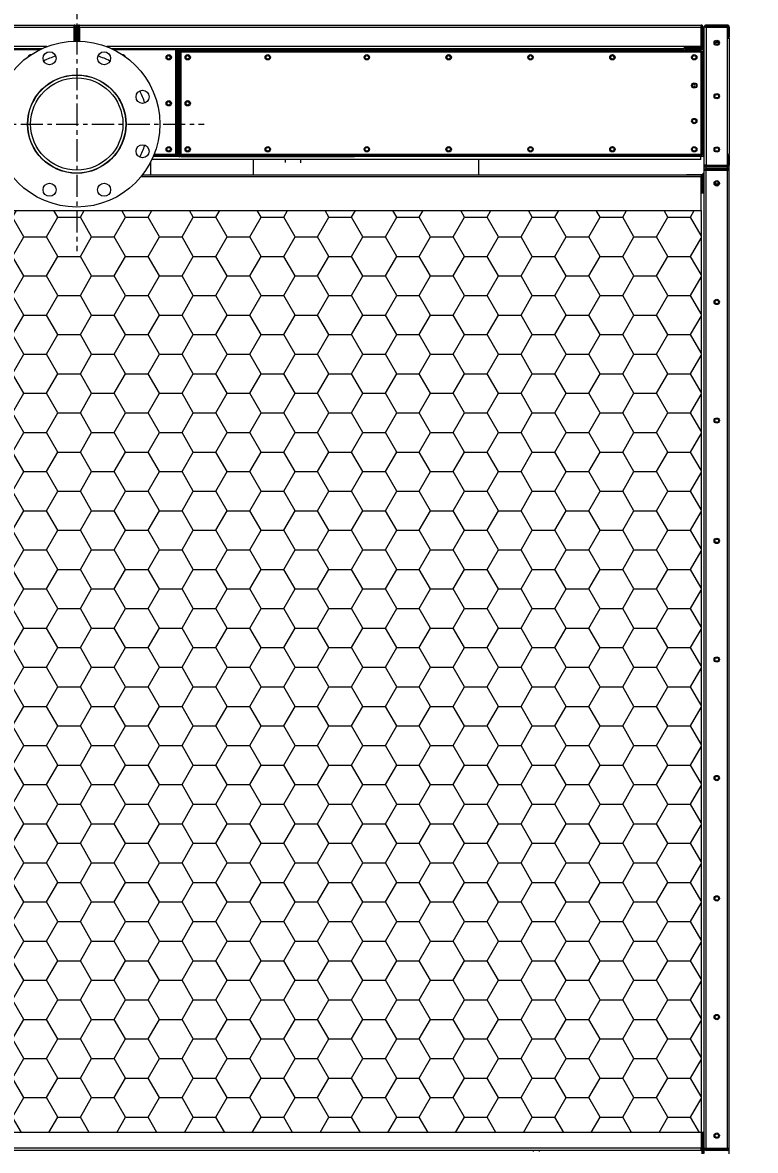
# Model space of a CAD drawing. Header units: millimetres. Extents: x 68455 to 97862, y 44247 to 65042.
# Drawn here: x 72908 to 74144, y 52331 to 54234 of the extents above; entities that cross this region are included whole.
import ezdxf

# ---------------------------------------------------------------- set-up
doc = ezdxf.new("R2010")
doc.units = ezdxf.units.MM
doc.linetypes.add('CENTER', pattern=[2, 1.25, -0.25, 0.25, -0.25])
doc.layers.add('center', color=1, linetype='CENTER')
doc.styles.get("Standard").update_dxf_attribs({"font": 'arial.ttf'})
doc.dimstyles.new('1.40', dxfattribs={"dimscale": 20, "dimtxt": 1.5, "dimasz": 1, "dimexe": 0.5, "dimexo": 0.5, "dimgap": 0.5, "dimtad": 1, "dimdec": 0, "dimzin": 0, "dimdsep": 46, "dimtxsty": 'Standard', "dimcen": 0, "dimclrd": 2, "dimclre": 2, "dimclrt": 3, "dimadec": 0, "dimazin": 0, "dimtfac": 1, "dimtdec": 0, "dimtmove": 0, "dimatfit": 0, "dimfxl": 1, "dimtolj": 1, "dimtzin": 0, "dimlwd": -1, "dimlwe": -1, "dimarcsym": 0})

# ---------------------------------------------------------------- blocks, each defined once
blk = doc.blocks.new('*D21')
at = {"color": 2, "transparency": 16777216}
for p, q in [((71899.6, 54329.4), (71899.6, 54595.5)), ((72999.6, 54376.9), (72999.6, 54595.5)), ((72019.6, 54585.5), (72879.6, 54585.5))]:
    blk.add_line(p, q, dxfattribs=at)
for points in [[(72019.6, 54605.5), (72019.6, 54565.5), (71899.6, 54585.5)], [(72879.6, 54605.5), (72879.6, 54565.5), (72999.6, 54585.5)]]:
    blk.add_solid(points, dxfattribs=at)
at = {"layer": 'Defpoints', "color": 0, "transparency": 16777216}
for p in [(72999.6, 54585.5), (72999.6, 54276.9), (71899.6, 54229.4)]:
    blk.add_point(p, dxfattribs=at)
at = {"color": 3, "lineweight": 5, "transparency": 16777216, "insert": (72449.6, 54717), "char_height": 140, "attachment_point": 5}
blk.add_mtext('\\A1;1100', dxfattribs=at)
blk = doc.blocks.new('*D22')
at = {"color": 2, "transparency": 16777216}
for p, q in [((72999.6, 54376.9), (72999.6, 54595.5)), ((74099.6, 54325.9), (74099.6, 54595.5)), ((73119.6, 54585.5), (73979.6, 54585.5))]:
    blk.add_line(p, q, dxfattribs=at)
for points in [[(73119.6, 54605.5), (73119.6, 54565.5), (72999.6, 54585.5)], [(73979.6, 54605.5), (73979.6, 54565.5), (74099.6, 54585.5)]]:
    blk.add_solid(points, dxfattribs=at)
at = {"layer": 'Defpoints', "color": 0, "transparency": 16777216}
for p in [(74099.6, 54585.5), (72999.6, 54276.9), (74099.6, 54225.9)]:
    blk.add_point(p, dxfattribs=at)
at = {"color": 3, "lineweight": 5, "transparency": 16777216, "insert": (73549.6, 54717), "char_height": 140, "attachment_point": 5}
blk.add_mtext('\\A1;1100', dxfattribs=at)
blk = doc.blocks.new('*D23')
at = {"color": 2, "transparency": 16777216}
for p, q in [((71899.6, 54325.9), (71899.6, 54977.5)), ((74099.6, 54307.4), (74099.6, 54977.5)), ((72019.6, 54967.5), (73979.6, 54967.5))]:
    blk.add_line(p, q, dxfattribs=at)
for points in [[(72019.6, 54987.5), (72019.6, 54947.5), (71899.6, 54967.5)], [(73979.6, 54987.5), (73979.6, 54947.5), (74099.6, 54967.5)]]:
    blk.add_solid(points, dxfattribs=at)
at = {"layer": 'Defpoints', "color": 0, "transparency": 16777216}
for p in [(74099.6, 54967.5), (71899.6, 54225.9), (74099.6, 54207.4)]:
    blk.add_point(p, dxfattribs=at)
at = {"color": 3, "lineweight": 5, "transparency": 16777216, "insert": (72999.6, 55099), "char_height": 140, "attachment_point": 5}
blk.add_mtext('\\A1;2200', dxfattribs=at)
blk = doc.blocks.new('*D29')
at = {"color": 2, "transparency": 16777216}
for p, q in [((75703, 52369.8), (75703, 52489.8)), ((73930, 52249.8), (75713, 52249.8)), ((75703, 52249.8), (75703, 51829.4)), ((74199.6, 51829.4), (75713, 51829.4)), ((75703, 51709.4), (75703, 51154.9))]:
    blk.add_line(p, q, dxfattribs=at)
for points in [[(75683, 52369.8), (75723, 52369.8), (75703, 52249.8)], [(75683, 51709.4), (75723, 51709.4), (75703, 51829.4)]]:
    blk.add_solid(points, dxfattribs=at)
at = {"layer": 'Defpoints', "color": 0, "transparency": 16777216}
for p in [(73830, 52249.8), (74099.6, 51829.4), (75703, 51829.4)]:
    blk.add_point(p, dxfattribs=at)
at = {"color": 3, "lineweight": 5, "transparency": 16777216, "insert": (75571.6, 51372.2), "char_height": 140, "attachment_point": 5, "rotation": 90}
blk.add_mtext('\\A1;420', dxfattribs=at)
blk = doc.blocks.new('SJMO 125_B')
at = {"lineweight": 20}
h = blk.add_hatch(dxfattribs=at)
h.set_pattern_fill('HONEY', scale=12)
h.set_pattern_definition([(0, (-236556.94, -37426.534), (57.15, 32.9955677), [38.1, -76.2]), (120, (-236556.94, -37426.534), (-57.15, 32.995568), [38.1, -76.2]), (60, (-236556.94, -37426.534), (1e-07, 65.9911357), [-76.2, 38.1])])
h.paths.add_polyline_path([(71947.1, 53916.4), (71947.1, 52361.6), (74052.1, 52361.6), (74052.1, 53916.4)])
at = {"color": 7, "lineweight": 20}
for p, q in [((71947.1, 54229.4), (72995.1, 54229.4)), ((71947.1, 54225.9), (72995.1, 54225.9)), ((73004.1, 54229.4), (74052.1, 54229.4)), ((73004.1, 54225.9), (74052.1, 54225.9)), ((72948.9, 54192.9), (71975.6, 54192.9)), ((74023.6, 54192.9), (73050.3, 54192.9)), ((72940.7, 54189.4), (71975.6, 54189.4)), ((74023.6, 54189.4), (73058.5, 54189.4)), ((74051.6, 54002.8), (73126.3, 54002.8)), ((74057.6, 52334.5), (74057.6, 53984.3)), ((74060.7, 52334.5), (74060.7, 53984.3)), ((74096.5, 52334.5), (74096.5, 53984.3)), ((74099.6, 52334.5), (74099.6, 53984.3)), ((74052.1, 53973.2), (73107.5, 53973.2)), ((74052.1, 53976.4), (73110.1, 53976.4)), ((71947.1, 53916.6), (74052.1, 53916.6)), ((71947.1, 53916.4), (74052.1, 53916.4)), ((74052.1, 52361.6), (71947.1, 52361.6)), ((74052.1, 52335.2), (71947.1, 52335.2)), ((74052.1, 52331.4), (71947.1, 52331.4))]:
    blk.add_line(p, q, dxfattribs=at)
at = {"color": 7, "lineweight": 20, "ltscale": 0.004999}
blk.add_line((72995.1, 54229.4), (73004.1, 54229.4), dxfattribs=at)
at = {"color": 7, "lineweight": 20, "ltscale": 0.001944}
for p, q in [((72995.1, 54225.9), (72995.1, 54229.4)), ((73004.1, 54225.9), (73004.1, 54229.4)), ((74052.1, 54225.9), (74052.1, 54229.4)), ((74061.1, 54225.9), (74057.6, 54225.9)), ((74023.6, 54192.9), (74023.6, 54189.4)), ((74096.1, 54207.4), (74099.6, 54207.4)), ((74055.6, 54187.4), (74052.1, 54187.4)), ((74055.6, 54183.9), (74052.1, 54183.9)), ((74055.6, 54187.4), (74055.6, 54183.9)), ((74055.6, 54007.4), (74052.1, 54007.4)), ((74055.6, 54010.9), (74055.6, 54007.4)), ((74096.1, 54011.4), (74099.6, 54011.4)), ((74061.1, 53992.9), (74057.6, 53992.9))]:
    blk.add_line(p, q, dxfattribs=at)
at = {"color": 7, "lineweight": 20, "ltscale": 0.000803158}
blk.add_line((72995.1, 54226.3), (72996.6, 54226.3), dxfattribs=at)
at = {"color": 7, "lineweight": 20, "ltscale": 0.013096}
for p, q in [((72995.1, 54202.3), (72995.1, 54225.9)), ((73004.1, 54225.9), (73004.1, 54202.3))]:
    blk.add_line(p, q, dxfattribs=at)
at = {"color": 7, "lineweight": 20, "ltscale": 0.013074}
for p, q in [((72996.6, 54225.9), (72996.6, 54202.4)), ((73002.6, 54202.4), (73002.6, 54225.9))]:
    blk.add_line(p, q, dxfattribs=at)
at = {"color": 7, "lineweight": 20, "ltscale": 0.001137}
blk.add_line((72998.6, 54226.3), (73000.7, 54226.3), dxfattribs=at)
at = {"color": 7, "lineweight": 20, "ltscale": 0.013058}
for p, q in [((72998.6, 54202.4), (72998.6, 54225.9)), ((73000.6, 54202.4), (73000.6, 54225.9))]:
    blk.add_line(p, q, dxfattribs=at)
at = {"color": 7, "lineweight": 20, "ltscale": 0.000803156}
for p, q in [((73002.7, 54226.3), (73004.1, 54226.3)), ((74060.7, 53991.5), (74060.7, 53992.9))]:
    blk.add_line(p, q, dxfattribs=at)
at = {"color": 7, "lineweight": 20, "ltscale": 0.000222225}
for p, q in [((74052.1, 54229.4), (74052.5, 54229.4)), ((74096.1, 54229.4), (74096.5, 54229.4))]:
    blk.add_line(p, q, dxfattribs=at)
at = {"color": 7, "lineweight": 20, "ltscale": 0.000222222}
for p, q in [((74052.1, 54226.3), (74052.5, 54226.3)), ((74060.7, 54225.9), (74060.7, 54226.3))]:
    blk.add_line(p, q, dxfattribs=at)
at = {"color": 7, "lineweight": 20, "ltscale": 0.018333}
for p, q in [((74052.1, 54192.9), (74052.1, 54225.9)), ((74053.6, 54225.9), (74053.6, 54192.9)), ((74055.6, 54192.9), (74055.6, 54225.9))]:
    blk.add_line(p, q, dxfattribs=at)
at = {"color": 7, "lineweight": 20, "ltscale": 1.29713e-05}
blk.add_line((74052.5, 54229.4), (74052.5, 54229.4), dxfattribs=at)
at = {"color": 7, "lineweight": 20, "ltscale": 0.000580935}
for p, q in [((74052.5, 54226.3), (74052.5, 54227.4)), ((74060.7, 54226.3), (74059.7, 54226.3)), ((74097.6, 54226.3), (74096.5, 54226.3))]:
    blk.add_line(p, q, dxfattribs=at)
at = {"color": 7, "lineweight": 20, "ltscale": 0.019359}
blk.add_line((74052.5, 54191.5), (74052.5, 54226.3), dxfattribs=at)
at = {"color": 7, "lineweight": 20, "ltscale": 0.000222226}
for p, q in [((74055.6, 54226.3), (74055.6, 54225.9)), ((74099.6, 54225.9), (74099.6, 54226.3))]:
    blk.add_line(p, q, dxfattribs=at)
at = {"color": 7, "lineweight": 20, "ltscale": 0.000194643}
blk.add_line((74057.6, 54226), (74057.6, 54226.3), dxfattribs=at)
at = {"color": 7, "lineweight": 20, "ltscale": 1.29907e-05}
blk.add_line((74057.7, 54226.3), (74057.6, 54226.3), dxfattribs=at)
at = {"color": 7, "lineweight": 20, "ltscale": 0.129444}
for p, q in [((74057.6, 53992.9), (74057.6, 54225.9)), ((74061.1, 53992.9), (74061.1, 54225.9))]:
    blk.add_line(p, q, dxfattribs=at)
at = {"color": 7, "lineweight": 20, "ltscale": 0.000833333}
for p, q in [((74059.6, 54225.9), (74061.1, 54225.9)), ((74097.6, 54207.4), (74096.1, 54207.4)), ((73166.1, 54187.4), (73167.6, 54187.4)), ((73175.1, 54187.4), (73173.6, 54187.4)), ((74052.1, 54183.9), (74052.1, 54185.4)), ((74052.1, 54183.9), (74053.6, 54183.9)), ((73166.1, 54010.9), (73167.6, 54010.9)), ((73166.1, 54010.9), (73166.1, 54009.4)), ((73175.1, 54007.4), (73173.6, 54007.4)), ((74052.1, 54010.9), (74053.6, 54010.9)), ((74052.1, 54010.9), (74052.1, 54009.4))]:
    blk.add_line(p, q, dxfattribs=at)
at = {"color": 7, "lineweight": 20, "ltscale": 0.000221428}
blk.add_line((74060.7, 54229.4), (74061.1, 54229.4), dxfattribs=at)
at = {"color": 7, "lineweight": 20, "ltscale": 0.019889}
for p, q in [((74096.5, 54226.3), (74060.7, 54226.3)), ((74060.7, 53987.4), (74096.5, 53987.4)), ((74060.7, 53985.8), (74096.5, 53985.8)), ((74096.5, 53984.3), (74060.7, 53984.3)), ((74096.5, 52334.5), (74060.7, 52334.5)), ((74096.5, 52333), (74060.7, 52333)), ((74096.5, 52331.4), (74060.7, 52331.4))]:
    blk.add_line(p, q, dxfattribs=at)
at = {"color": 7, "lineweight": 20, "ltscale": 0.019444}
for p, q in [((74096.1, 54229.4), (74061.1, 54229.4)), ((74061.1, 54227.4), (74096.1, 54227.4)), ((74096.1, 54225.9), (74061.1, 54225.9)), ((74061.1, 54225.9), (74096.1, 54225.9)), ((74061.1, 53992.9), (74096.1, 53992.9)), ((74061.1, 53991.4), (74096.1, 53991.4)), ((74096.1, 53989.4), (74061.1, 53989.4))]:
    blk.add_line(p, q, dxfattribs=at)
at = {"color": 7, "lineweight": 20, "ltscale": 0.010278}
for p, q in [((74096.1, 54225.9), (74096.1, 54207.4)), ((74096.1, 54011.4), (74096.1, 53992.9)), ((74096.1, 54011.4), (74096.1, 53992.9))]:
    blk.add_line(p, q, dxfattribs=at)
at = {"color": 7, "lineweight": 20, "ltscale": 1.27401e-05}
blk.add_line((74096.5, 54229.4), (74096.5, 54229.4), dxfattribs=at)
at = {"color": 7, "lineweight": 20, "ltscale": 0.0105}
blk.add_line((74096.5, 54207.4), (74096.5, 54226.3), dxfattribs=at)
at = {"color": 7, "lineweight": 20, "ltscale": 0.009167}
for p, q in [((74097.6, 54225.9), (74097.6, 54209.4)), ((74099.6, 54225.9), (74099.6, 54209.4)), ((74097.6, 54009.4), (74097.6, 53992.9)), ((74099.6, 54009.4), (74099.6, 53992.9))]:
    blk.add_line(p, q, dxfattribs=at)
at = {"color": 7, "lineweight": 20, "ltscale": 1.29582e-05}
blk.add_line((74099.6, 54226.3), (74099.6, 54226.3), dxfattribs=at)
at = {"color": 7, "lineweight": 20, "ltscale": 0.015833}
blk.add_line((74052.1, 54192.9), (74023.6, 54192.9), dxfattribs=at)
at = {"color": 7, "lineweight": 20, "ltscale": 0.001333}
blk.add_line((74055.6, 54192.9), (74055.6, 54190.5), dxfattribs=at)
at = {"color": 7, "lineweight": 20, "ltscale": 0.108889}
for p, q in [((74096.1, 54207.4), (74096.1, 54011.4)), ((74099.6, 54207.4), (74099.6, 54011.4)), ((74099.6, 54207.4), (74099.6, 54011.4))]:
    blk.add_line(p, q, dxfattribs=at)
at = {"color": 7, "lineweight": 20, "ltscale": 0.001111}
for p, q in [((74097.6, 54209.4), (74099.6, 54209.4)), ((74097.6, 54207.4), (74099.6, 54207.4)), ((74099.6, 54207.4), (74099.6, 54209.4)), ((73169.6, 54187.4), (73167.6, 54187.4)), ((73171.6, 54187.4), (73169.6, 54187.4)), ((73171.6, 54183.9), (73169.6, 54183.9)), ((73173.6, 54187.4), (73171.6, 54187.4)), ((74023.6, 54190.5), (74025.6, 54190.5)), ((74025.6, 54191.4), (74025.6, 54189.4)), ((74052.1, 54185.4), (74052.1, 54187.4)), ((74055.6, 54183.9), (74053.6, 54183.9)), ((73169.6, 54162.4), (73171.6, 54162.4)), ((73169.6, 54160.4), (73171.6, 54160.4)), ((73171.6, 54034.4), (73169.6, 54034.4)), ((73171.6, 54032.4), (73169.6, 54032.4)), ((73167.6, 54009.4), (73169.6, 54009.4)), ((73167.6, 54007.4), (73167.6, 54009.4)), ((73171.6, 54010.9), (73169.6, 54010.9)), ((73171.6, 54007.4), (73173.6, 54007.4)), ((74052.1, 54007.4), (74052.1, 54009.4)), ((74053.6, 54010.9), (74055.6, 54010.9)), ((74057.6, 54015.4), (74055.6, 54015.4)), ((74097.6, 54009.4), (74099.6, 54009.4)), ((74055.6, 53979.8), (74057.6, 53979.8)), ((74053.6, 53946.4), (74055.6, 53946.4)), ((74055.6, 52361.4), (74053.6, 52361.4)), ((73769.6, 52329.4), (73769.6, 52331.4)), ((73779.6, 52329.4), (73779.6, 52331.4)), ((74057.6, 52344.4), (74055.6, 52344.4))]:
    blk.add_line(p, q, dxfattribs=at)
at = {"color": 7, "lineweight": 20, "ltscale": 0.057474}
for p, q in [((72936.6, 54187.4), (72833.1, 54187.4)), ((73166.1, 54187.4), (73062.7, 54187.4))]:
    blk.add_line(p, q, dxfattribs=at)
at = {"color": 7, "lineweight": 20, "ltscale": 0.098056}
blk.add_line((73166.1, 54187.4), (73166.1, 54010.9), dxfattribs=at)
at = {"color": 7, "lineweight": 20, "ltscale": 0.098889}
for p, q in [((73167.6, 54187.4), (73167.6, 54009.4)), ((73169.6, 54187.4), (73169.6, 54009.4))]:
    blk.add_line(p, q, dxfattribs=at)
at = {"color": 7, "lineweight": 20, "ltscale": 0.1}
for p, q in [((73171.6, 54007.4), (73171.6, 54187.4)), ((73173.6, 54007.4), (73173.6, 54187.4)), ((73175.1, 54187.4), (73175.1, 54007.4))]:
    blk.add_line(p, q, dxfattribs=at)
at = {"color": 7, "lineweight": 20, "ltscale": 0.162778}
for p, q in [((73468.1, 54187.4), (73175.1, 54187.4)), ((73175.1, 54007.4), (73468.1, 54007.4))]:
    blk.add_line(p, q, dxfattribs=at)
at = {"color": 7, "lineweight": 20, "ltscale": 0.319444}
for p, q in [((73175.1, 54187.4), (74052.1, 54187.4)), ((73175.1, 54185.4), (74052.1, 54185.4)), ((73175.1, 54183.9), (74052.1, 54183.9)), ((74052.1, 54010.9), (73175.1, 54010.9)), ((74052.1, 54009.4), (73175.1, 54009.4)), ((74052.1, 54007.4), (73175.1, 54007.4))]:
    blk.add_line(p, q, dxfattribs=at)
at = {"color": 7, "lineweight": 20, "ltscale": 0.014722}
for p, q in [((74052.1, 54191.4), (74025.6, 54191.4)), ((74052.1, 54189.4), (74025.6, 54189.4)), ((74027.6, 53977.4), (74054.1, 53977.4)), ((74053.6, 53972.9), (74053.6, 53946.4)), ((74055.6, 53972.9), (74055.6, 53946.4)), ((74053.6, 52334.9), (74053.6, 52361.4)), ((74055.6, 52334.9), (74055.6, 52361.4))]:
    blk.add_line(p, q, dxfattribs=at)
at = {"color": 7, "lineweight": 20, "ltscale": 0.096111}
for p, q in [((74052.1, 54010.9), (74052.1, 54183.9)), ((74053.6, 54183.9), (74053.6, 54010.9)), ((74055.6, 54183.9), (74055.6, 54010.9))]:
    blk.add_line(p, q, dxfattribs=at)
at = {"color": 7, "lineweight": 20, "ltscale": 0.001124}
for p, q in [((74052.5, 54187.4), (74052.5, 54189.4)), ((74060.7, 53987.4), (74060.7, 53989.4)), ((74096.5, 53987.4), (74096.5, 53989.4))]:
    blk.add_line(p, q, dxfattribs=at)
at = {"color": 7, "lineweight": 20, "ltscale": 0.000215675}
blk.add_line((74054, 54187.8), (74054, 54187.4), dxfattribs=at)
at = {"color": 7, "lineweight": 20, "ltscale": 0.00052914}
blk.add_line((74055.6, 54190.5), (74054.7, 54190.5), dxfattribs=at)
at = {"color": 7, "lineweight": 20, "ltscale": 0.000247164}
blk.add_line((74055.6, 54188.9), (74055.2, 54188.9), dxfattribs=at)
at = {"color": 7, "lineweight": 20, "ltscale": 0.000834036}
blk.add_line((74055.6, 54187.4), (74055.6, 54188.9), dxfattribs=at)
at = {"color": 7, "lineweight": 20, "ltscale": 0.021809}
blk.add_line((73167.6, 54007.4), (73128.4, 54007.4), dxfattribs=at)
at = {"color": 7, "lineweight": 20, "ltscale": 0.021345}
blk.add_line((73167.6, 54009.4), (73129.2, 54009.4), dxfattribs=at)
at = {"color": 7, "lineweight": 20, "ltscale": 0.020176}
blk.add_line((73166.1, 54010.9), (73129.8, 54010.9), dxfattribs=at)
at = {"color": 7, "lineweight": 20, "ltscale": 0.002222}
blk.add_line((73171.6, 54007.4), (73167.6, 54007.4), dxfattribs=at)
at = {"color": 7, "lineweight": 20, "ltscale": 0.014663}
for p, q in [((73297.6, 53976.4), (73297.6, 54002.8)), ((73677.6, 53976.4), (73677.6, 54002.8)), ((73677.6, 53976.4), (73677.6, 54002.8))]:
    blk.add_line(p, q, dxfattribs=at)
at = {"color": 7, "lineweight": 20, "ltscale": 0.002923}
blk.add_line((73350.8, 54002.8), (73350.7, 53997.5), dxfattribs=at)
at = {"color": 7, "lineweight": 20, "ltscale": 0.003261}
blk.add_line((73377.2, 53996.9), (73377.4, 54002.8), dxfattribs=at)
at = {"color": 7, "lineweight": 20, "ltscale": 0.002559}
blk.add_line((74051.6, 54002.8), (74051.6, 54007.4), dxfattribs=at)
at = {"color": 7, "lineweight": 20, "ltscale": 0.000277769}
blk.add_line((74055.6, 54010.9), (74055.6, 54010.4), dxfattribs=at)
at = {"color": 7, "lineweight": 20, "ltscale": 0.011081}
blk.add_line((74096.5, 53991.5), (74096.5, 54011.4), dxfattribs=at)
at = {"color": 7, "lineweight": 20, "ltscale": 0.00111}
blk.add_line((74099.6, 54009.4), (74099.6, 54011.4), dxfattribs=at)
at = {"color": 7, "lineweight": 20, "ltscale": 0.012752}
blk.add_line((73124.6, 53976.4), (73124.6, 53999.4), dxfattribs=at)
at = {"color": 7, "lineweight": 20, "ltscale": 0.004715}
blk.add_line((74057.6, 53984.4), (74057.6, 53992.8), dxfattribs=at)
at = {"color": 7, "lineweight": 20, "ltscale": 0.001722}
for p, q in [((74060.7, 53984.3), (74057.6, 53984.3)), ((74099.6, 53984.3), (74096.5, 53984.3)), ((74060.7, 52334.5), (74057.6, 52334.5)), ((74099.6, 52334.5), (74096.5, 52334.5))]:
    blk.add_line(p, q, dxfattribs=at)
at = {"color": 7, "lineweight": 20, "ltscale": 0.000832909}
blk.add_line((74060.7, 53984.3), (74060.7, 53985.8), dxfattribs=at)
at = {"color": 7, "lineweight": 20, "ltscale": 0.000888889}
for p, q in [((74096.5, 53987.4), (74096.5, 53985.8)), ((74096.5, 52333), (74096.5, 52331.4))]:
    blk.add_line(p, q, dxfattribs=at)
at = {"color": 7, "lineweight": 20, "ltscale": 0.000832916}
blk.add_line((74096.5, 53984.3), (74096.5, 53985.8), dxfattribs=at)
at = {"color": 7, "lineweight": 20, "ltscale": 0.004778}
blk.add_line((74099.6, 53984.3), (74099.6, 53992.9), dxfattribs=at)
at = {"color": 7, "lineweight": 20, "ltscale": 0.000543733}
blk.add_line((74027.6, 53976.4), (74027.6, 53977.4), dxfattribs=at)
at = {"color": 7, "lineweight": 20, "ltscale": 0.001775}
blk.add_line((74052.1, 53976.4), (74052.1, 53973.2), dxfattribs=at)
at = {"color": 7, "lineweight": 20, "ltscale": 0.031462}
blk.add_line((74052.1, 53916.6), (74052.1, 53973.2), dxfattribs=at)
at = {"color": 7, "lineweight": 20, "ltscale": 0.000892556}
blk.add_line((74054.1, 53975.8), (74054.1, 53977.4), dxfattribs=at)
at = {"color": 7, "lineweight": 20, "ltscale": 0.001299}
blk.add_line((74057.6, 53974.4), (74055.3, 53974.4), dxfattribs=at)
at = {"color": 7, "lineweight": 20, "ltscale": 0.003011}
blk.add_line((74055.6, 53974.4), (74055.6, 53979.8), dxfattribs=at)
at = {"color": 7, "lineweight": 20, "ltscale": 0.000277928}
blk.add_line((74077.1, 53958.2), (74077.3, 53958.6), dxfattribs=at)
at = {"color": 7, "lineweight": 20, "ltscale": 0.000233256}
for p, q in [((74077.3, 53958.6), (74077.3, 53958.2)), ((74078.8, 53958.6), (74078.8, 53958.2))]:
    blk.add_line(p, q, dxfattribs=at)
at = {"color": 7, "lineweight": 20, "ltscale": 0.000377156}
blk.add_line((74077.7, 53958), (74077.3, 53958.6), dxfattribs=at)
at = {"color": 7, "lineweight": 20, "ltscale": 5.59925e-05}
blk.add_line((74077.3, 53958.2), (74077.3, 53958.1), dxfattribs=at)
at = {"color": 7, "lineweight": 20, "ltscale": 0.000434793}
blk.add_line((74078.5, 53957.9), (74078.8, 53958.6), dxfattribs=at)
at = {"color": 7, "lineweight": 20, "ltscale": 0.000420363}
blk.add_line((74079.2, 53957.9), (74078.8, 53958.6), dxfattribs=at)
at = {"color": 7, "lineweight": 20, "ltscale": 0.000156442}
blk.add_line((74078.8, 53958.2), (74078.8, 53957.9), dxfattribs=at)
at = {"color": 7, "lineweight": 20, "ltscale": 0.000276167}
blk.add_line((74080.1, 53958.2), (74080.3, 53958.6), dxfattribs=at)
at = {"color": 7, "lineweight": 20, "ltscale": 0.000203034}
blk.add_line((74080.3, 53958.6), (74080.3, 53958.2), dxfattribs=at)
at = {"color": 7, "lineweight": 20, "ltscale": 0.000186724}
blk.add_line((74080.5, 53958.3), (74080.3, 53958.6), dxfattribs=at)
at = {"color": 7, "lineweight": 20, "ltscale": 9.68397e-05}
blk.add_line((74052.1, 53916.4), (74052.1, 53916.6), dxfattribs=at)
at = {"color": 0, "lineweight": 20}
blk.add_line((74052.1, 53916.4), (74052.1, 52361.6), dxfattribs=at)
at = {"color": 7, "lineweight": 20, "ltscale": 0.01465}
blk.add_line((74052.1, 52361.6), (74052.1, 52335.2), dxfattribs=at)
at = {"color": 7, "lineweight": 20, "ltscale": 0.000833334}
blk.add_line((74053.6, 52344.4), (74052.1, 52344.4), dxfattribs=at)
at = {"color": 7, "lineweight": 20, "ltscale": 0.002114}
blk.add_line((74052.1, 52331.4), (74052.1, 52335.2), dxfattribs=at)
at = {"color": 7, "lineweight": 20, "ltscale": 0.003404}
blk.add_line((74054.1, 52325.9), (74054.1, 52332), dxfattribs=at)
at = {"color": 7, "lineweight": 20, "ltscale": 0.005}
blk.add_line((74055.6, 52325.9), (74055.6, 52334.9), dxfattribs=at)
at = {"color": 7, "lineweight": 20, "ltscale": 0.004723}
blk.add_line((74057.6, 52326), (74057.6, 52334.5), dxfattribs=at)
at = {"color": 7, "lineweight": 20, "ltscale": 0.004721}
blk.add_line((74057.6, 52326), (74057.6, 52334.5), dxfattribs=at)
at = {"color": 7, "lineweight": 20, "ltscale": 0.000833758}
blk.add_line((74060.7, 52333), (74060.7, 52334.5), dxfattribs=at)
at = {"color": 7, "lineweight": 20, "ltscale": 0.000833332}
blk.add_line((74096.5, 52333), (74096.5, 52334.5), dxfattribs=at)
at = {"color": 7, "lineweight": 20, "ltscale": 0.004777}
blk.add_line((74099.6, 52325.9), (74099.6, 52334.5), dxfattribs=at)
at = {"color": 0, "lineweight": 20}
blk.add_lwpolyline([(71947.1, 53916.4), (74052.1, 53916.4), (74052.1, 52361.6), (71947.1, 52361.6)], close=True, dxfattribs=at)
at = {"color": 7, "lineweight": 20}
for centre, radius in [((72999.6, 54062.4), 140), ((74078.6, 54199.4), 4.5), ((74078.6, 54199.4), 3), ((72953.7, 54173.3), 11), ((73045.6, 54173.3), 11), ((73154.6, 54174.9), 4.5), ((73154.6, 54174.9), 3), ((73186.6, 54174.9), 4.5), ((73186.6, 54174.9), 3), ((73321.6, 54174.9), 4.5), ((73321.6, 54174.9), 3), ((73488.6, 54174.9), 4.5), ((73488.6, 54174.9), 3), ((73626.6, 54174.9), 4.5), ((73626.6, 54174.9), 3), ((73764.6, 54174.9), 4.5), ((73764.6, 54174.9), 3), ((73902.6, 54174.9), 4.5), ((73902.6, 54174.9), 3), ((74040.6, 54174.9), 4.5), ((74040.6, 54174.9), 3), ((72999.6, 54062.4), 83), ((72999.6, 54062.4), 82.6), ((72999.6, 54062.4), 77.8), ((73110.5, 54108.3), 11), ((74040.6, 54127.4), 4.5), ((74040.6, 54127.4), 3), ((73154.6, 54097.4), 4.5), ((73154.6, 54097.4), 3), ((73186.6, 54097.4), 4.5), ((73186.6, 54097.4), 3), ((74078.6, 54109.4), 4.5), ((74078.6, 54109.4), 3), ((74040.6, 54067.4), 4.5), ((74040.6, 54067.4), 3), ((73110.5, 54016.5), 11), ((73154.6, 54019.9), 4.5), ((73154.6, 54019.9), 3), ((73186.6, 54019.9), 4.5), ((73186.6, 54019.9), 3), ((73321.6, 54019.9), 4.5), ((73321.6, 54019.9), 3), ((73488.6, 54019.9), 4.5), ((73488.6, 54019.9), 3), ((73626.6, 54019.9), 4.5), ((73626.6, 54019.9), 3), ((73764.6, 54019.9), 4.5), ((73764.6, 54019.9), 3), ((73902.6, 54019.9), 4.5), ((73902.6, 54019.9), 3), ((74040.6, 54019.9), 4.5), ((74040.6, 54019.9), 3), ((74078.6, 54019.4), 4.5), ((74078.6, 54019.4), 3), ((74078.6, 53962.4), 4.5), ((74078.6, 53962.4), 3), ((72953.7, 53951.5), 11), ((73045.6, 53951.5), 11), ((74078.6, 53762.4), 4.5), ((74078.6, 53762.4), 3), ((74078.6, 53562.4), 4.5), ((74078.6, 53562.4), 3), ((74078.6, 53359.4), 4.5), ((74078.6, 53359.4), 3), ((74078.6, 53159.4), 4.5), ((74078.6, 53159.4), 3), ((74078.6, 52959.4), 4.5), ((74078.6, 52959.4), 3), ((74078.6, 52756.4), 4.5), ((74078.6, 52756.4), 3), ((74078.6, 52356.4), 4.5), ((74078.6, 52356.4), 3)]:
    blk.add_circle(centre, radius, dxfattribs=at)
at = {"color": 7, "lineweight": 13}
for radius in [4.5, 3]:
    blk.add_circle((74078.6, 52556.4), radius, dxfattribs=at)
at = {"color": 7, "lineweight": 20}
for centre, radius, start, end in [((72995.1, 54225.9), 3.5, 0, 90), ((72995.1, 54225.9), 1.5, 0, 90), ((73004.1, 54225.9), 3.5, 90, 180), ((73004.1, 54225.9), 1.5, 90, 180), ((74052.1, 54225.9), 3.5, 0, 90), ((74052.1, 54225.9), 1.5, 0, 90), ((74052.5, 54226.3), 3.1, 0, 90), ((74060.7, 54226.3), 3.1, 90, 180), ((74061.1, 54225.9), 3.5, 90, 180), ((74061.1, 54225.9), 1.5, 90, 180), ((74096.1, 54225.9), 3.5, 0, 90), ((74096.1, 54225.9), 1.5, 0, 90), ((74096.5, 54226.3), 3.1, 0, 90), ((74052.1, 54192.9), 1.5, 270, 0), ((74052.1, 54192.9), 3.5, 270, 0), ((74052.5, 54192.5), 3.1, 359.1901, 0), ((74078.6, 54204.4), 4.5, 233.6639, 306.3361), ((74078.6, 54204.4), 3, 236.4427, 303.5573), ((72922.1, 54174.9), 4.5, 82.8074, 166.3171), ((72999.6, 54062.4), 120, 107.2464, 117.7543), ((72999.6, 54062.4), 120, 62.2462, 72.7541), ((73077.1, 54174.9), 4.5, 13.6717, 97.2032), ((74052.1, 54183.9), 3.5, 89.6201, 90), ((74052.5, 54190.5), 3.1, 270, 0), ((74052.5, 54190.5), 1.5, 270, 335.4787), ((74052.5, 54192.5), 3.1, 270, 293.6311), ((74055.8, 54190.7), 1.84, 253.1728, 265.913), ((74052.5, 54184.9), 3.1, 0, 0.7483), ((72999.6, 54062.4), 120, 17.2459, 27.7538), ((74038.1, 54127.4), 3, 294.6219, 65.3747), ((72999.6, 54062.4), 120, 332.2457, 342.7536), ((74061.1, 53992.9), 3.5, 180, 270), ((74060.7, 53984.3), 3.1, 90, 180), ((74060.7, 53984.3), 1.5, 90, 180), ((74061.1, 53992.9), 1.5, 180, 270), ((74096.1, 53992.9), 1.5, 270, 0), ((74096.1, 53992.9), 3.5, 270, 0), ((74096.5, 53984.3), 3.1, 0, 90), ((74096.5, 53984.3), 1.5, 0, 90), ((74052.1, 53972.9), 3.5, 0, 90), ((74052.1, 53972.9), 1.5, 0, 90), ((74078.6, 53964.4), 3, 199.4712, 340.4991), ((74078.6, 53964.4), 4.5, 237.8347, 302.0892), ((74096.5, 52982.5), 3.1, 359.7799, 0), ((74096.5, 52974.3), 3.1, 0, 0.2449), ((74096.5, 52483.5), 3.1, 359.7551, 0), ((74096.5, 52475.3), 3.1, 0, 0.2449), ((74052.1, 52334.9), 1.5, 270, 0), ((74052.1, 52334.9), 3.5, 270, 0), ((74060.7, 52334.5), 3.1, 180, 270), ((74060.7, 52334.5), 1.5, 180, 270), ((74096.5, 52334.5), 1.5, 270, 0), ((74096.5, 52334.5), 3.1, 270, 0)]:
    blk.add_arc(centre, radius, start, end, dxfattribs=at)
for centre, major_axis, ratio, start_param, end_param in [((74052.5, 54184.7), (-3.1, 0), 0.983909, 3.141593, 3.148225), ((74052.5, 54106.4), (-3.1, 0), 0.804688, 3.141593, 3.146741), ((74052.5, 54017.4), (-3.1, 0), 0.658616, 3.141593, 3.145227), ((74054.1, 53977.5), (1.5, 0), 0.087156, 4.712389, 6.283185)]:
    blk.add_ellipse(centre, major_axis=major_axis, ratio=ratio, start_param=start_param, end_param=end_param, dxfattribs=at)
at = {"layer": 'center', "lineweight": 20, "ltscale": 30}
for p, q in [((72999.6, 54276.9), (72999.6, 53847.9)), ((72785.1, 54062.4), (73214.1, 54062.4))]:
    blk.add_line(p, q, dxfattribs=at)

msp = doc.modelspace()

# ---------------------------------------------------------------- block references
msp.add_blockref('SJMO 125_B', (0, 0))

# ---------------------------------------------------------------- dimensions: what is measured, and where the dimension line sits
at = {"lineweight": 5}
for base, p1, p2, picture, middle in [((74099.6, 54967.5), (71899.6, 54225.9), (74099.6, 54207.4), '*D23', (72999.6, 55099)), ((72999.6, 54585.5), (71899.6, 54229.4), (72999.6, 54276.9), '*D21', (72449.6, 54717)), ((74099.6, 54585.5), (72999.6, 54276.9), (74099.6, 54225.9), '*D22', (73549.6, 54717))]:
    dim = msp.add_linear_dim(base=base, p1=p1, p2=p2, dimstyle='1.40', override={"dimtxt": 7, "dimasz": 6, "dimexo": 5, "dimgap": 3}, dxfattribs=at)
    dim.commit()
    dim.dimension.update_dxf_attribs({"geometry": picture, "text_midpoint": middle})
dim = msp.add_linear_dim(base=(75703, 51829.4), p1=(73830, 52249.8), p2=(74099.6, 51829.4), angle=90, dimstyle='1.40', override={"dimtxt": 7, "dimasz": 6, "dimexo": 5, "dimgap": 3}, dxfattribs=at)
dim.commit()
dim.dimension.update_dxf_attribs({"geometry": '*D29', "text_midpoint": (75571.6, 51372.2)})

doc.saveas('drawing.dxf')
